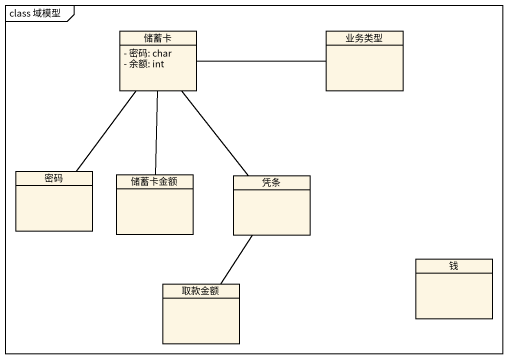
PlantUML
@startuml
mainframe class 域模型
hide circle
hide empty members
skinparam classAttributeIconSize 0
class 储蓄卡 {
  - 密码: char
  - 余额: int
}
class 业务类型
class 密码
class 储蓄卡金额
class 凭条
class 取款金额
class 钱
储蓄卡 -right- 业务类型
储蓄卡 -- 密码
储蓄卡 -- 储蓄卡金额
储蓄卡 -- 凭条
凭条 -- 取款金额
@enduml
